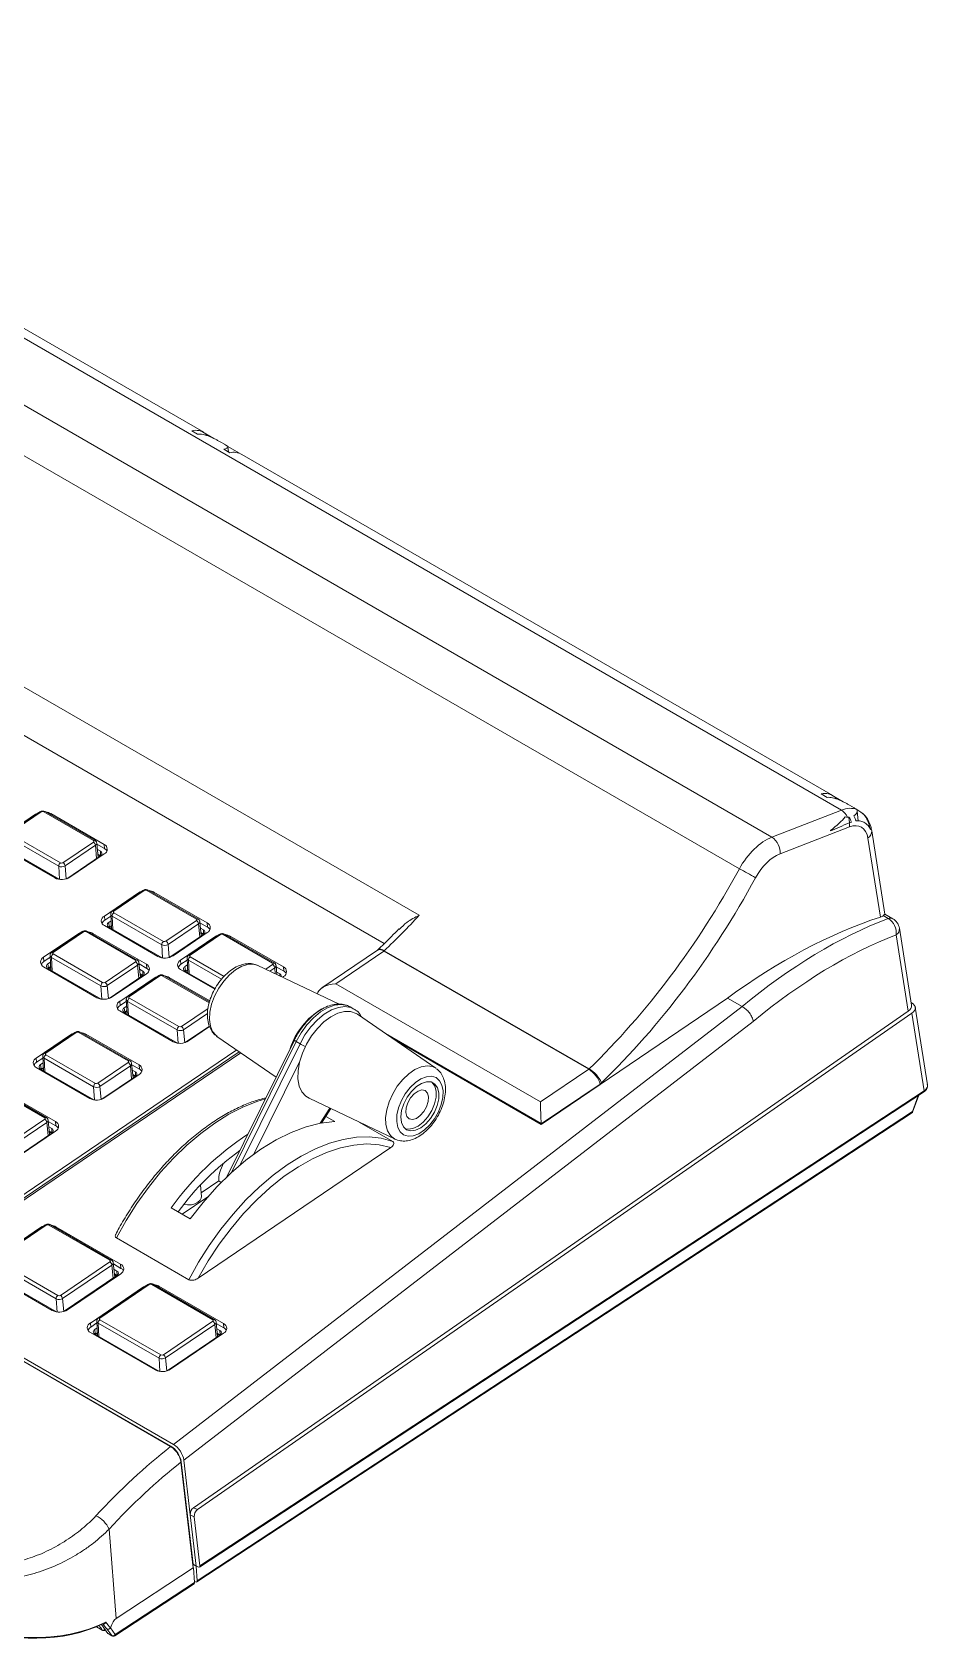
# Model space of a CAD drawing. Header units: millimetres. Extents: x 56 to 1167, y 133 to 726.
# Drawn here: x 981.8 to 1147.9, y 426.3 to 725.1 of the extents above; entities that cross this region are included whole.
import ezdxf

# ---------------------------------------------------------------- set-up
doc = ezdxf.new("R2010")
doc.units = ezdxf.units.MM

msp = doc.modelspace()

# ---------------------------------------------------------------- linework, layer by layer
at = {"color": 7, "linetype": 'Continuous', "lineweight": 15}
for p, q in [((1131.876, 580.878), (882.03, 725.111)), ((1013.625, 650.927), (889.881, 722.363)), ((869.422, 719.95), (1119.001, 575.872)), ((1112.947, 569.999), (863.272, 714.133)), ((848.215, 679.941), (1053.595, 561.378)), ((846.183, 672.117), (1047.108, 556.125)), ((1012.505, 650.599), (1011.414, 651.229)), ((1014.023, 650.646), (1015.509, 649.788)), ((1014.045, 650.368), (1014.023, 650.646)), ((1017.585, 648.641), (1016.704, 649.15)), ((1018.485, 647.147), (1017.394, 647.777)), ((1017.983, 648.36), (1020.253, 647.05)), ((1018.203, 647.309), (1018.132, 648.206)), ((1130.297, 583.574), (1020.696, 646.845)), ((1007.501, 462.856), (732.029, 621.883)), ((1129.223, 583.249), (1128.125, 583.882)), ((1130.696, 583.292), (1132.182, 582.435)), ((1130.718, 583.014), (1130.696, 583.292)), ((982.448, 580.101), (976.109, 575.801)), ((983.254, 580.559), (977.619, 576.736)), ((983.504, 580.534), (977.869, 576.712)), ((983.259, 580.562), (983.254, 580.559)), ((993.168, 575.251), (983.976, 580.557)), ((984.246, 580.607), (984.257, 580.601)), ((993.449, 575.295), (984.257, 580.601)), ((995.171, 574.526), (985.271, 580.241)), ((1119.001, 575.872), (1131.876, 580.878)), ((1134.257, 581.288), (1133.376, 581.796)), ((1134.723, 580.968), (1135.481, 580.53)), ((1134.965, 578.826), (1134.812, 580.762)), ((1133.366, 577.77), (1120.49, 572.764)), ((1133.275, 579.588), (1133.359, 578.537)), ((1139.952, 561.59), (1137.495, 577.037)), ((976.114, 574.029), (986.013, 568.314)), ((986.799, 568.049), (976.917, 573.754)), ((986.74, 570.488), (977.548, 575.794)), ((977.87, 576.416), (987.062, 571.109)), ((987.534, 571.132), (993.169, 574.955)), ((993.553, 574.368), (987.918, 570.546)), ((993.438, 575.301), (993.449, 575.295)), ((994.065, 572.115), (993.794, 574.782)), ((993.794, 574.782), (993.795, 574.768)), ((995.232, 573.748), (993.816, 574.566)), ((995.232, 573.748), (995.171, 574.526)), ((1139.117, 561.053), (1136.785, 575.71)), ((994.494, 572.405), (988.247, 568.168)), ((988.836, 568.453), (995.176, 572.754)), ((993.917, 573.577), (994.491, 573.245)), ((994.002, 572.738), (994.516, 572.442)), ((994.417, 572.353), (994.018, 572.584)), ((994.137, 572.164), (994.056, 572.211)), ((994.516, 572.442), (994.491, 573.245)), ((994.516, 572.442), (994.531, 572.432)), ((1001.551, 565.536), (995.211, 561.235)), ((1002.357, 565.993), (996.722, 562.171)), ((1002.607, 565.968), (996.972, 562.146)), ((1002.362, 565.996), (1002.357, 565.993)), ((1012.271, 560.685), (1003.079, 565.992)), ((1003.348, 566.042), (1003.359, 566.036)), ((1012.552, 560.729), (1003.359, 566.036)), ((1014.273, 559.96), (1004.374, 565.675)), ((996.722, 562.171), (996.727, 562.174)), ((996.973, 561.85), (1006.165, 556.543)), ((995.273, 560.458), (995.211, 561.235)), ((995.217, 559.463), (1005.116, 553.749)), ((996.425, 561.239), (995.273, 560.458)), ((996.017, 560.028), (996.476, 560.339)), ((996.116, 559.228), (996.017, 560.028)), ((1005.902, 553.484), (996.02, 559.188)), ((996.044, 559.174), (996.116, 559.228)), ((996.116, 559.228), (996.523, 559.505)), ((996.533, 559.328), (996.186, 559.092)), ((996.406, 561.569), (996.559, 558.877)), ((1005.843, 555.922), (996.651, 561.229)), ((1006.637, 556.567), (1012.272, 560.389)), ((1012.656, 559.803), (1007.02, 555.98)), ((1012.541, 560.735), (1012.552, 560.729)), ((1013.168, 557.549), (1012.897, 560.216)), ((1012.897, 560.216), (1012.898, 560.202)), ((1014.335, 559.182), (1012.919, 560)), ((1013.019, 559.011), (1013.594, 558.679)), ((1014.335, 559.182), (1014.273, 559.96)), ((1140.53, 560.794), (1139.634, 561.312)), ((1141.411, 560.75), (1139.952, 561.592)), ((1144.869, 544.688), (1142.631, 558.972)), ((990.28, 557.891), (983.941, 553.59)), ((991.086, 558.348), (985.451, 554.526)), ((991.336, 558.323), (985.701, 554.501)), ((991.091, 558.351), (991.086, 558.348)), ((1001, 553.04), (991.808, 558.347)), ((992.078, 558.397), (992.089, 558.391)), ((1001.281, 553.084), (992.089, 558.391)), ((1003.003, 552.315), (993.103, 558.03)), ((1013.596, 557.84), (1007.35, 553.603)), ((1007.939, 553.888), (1014.279, 558.188)), ((1015.693, 557.372), (1009.353, 553.071)), ((1016.499, 557.829), (1010.864, 554.007)), ((1016.749, 557.804), (1011.114, 553.982)), ((1013.105, 558.173), (1013.618, 557.876)), ((1013.519, 557.788), (1013.12, 558.018)), ((1013.158, 557.645), (1013.24, 557.598)), ((1013.618, 557.876), (1013.594, 558.679)), ((1013.618, 557.876), (1013.634, 557.867)), ((1016.504, 557.832), (1016.499, 557.829)), ((1026.413, 552.521), (1017.221, 557.828)), ((1017.49, 557.878), (1017.501, 557.872)), ((1026.694, 552.565), (1017.501, 557.872)), ((1028.416, 551.796), (1018.516, 557.511)), ((1144.252, 543.587), (1142.035, 557.733)), ((984.002, 552.813), (983.941, 553.59)), ((985.154, 553.594), (984.002, 552.813)), ((985.136, 553.924), (985.288, 551.232)), ((994.572, 548.277), (985.38, 553.584)), ((985.451, 554.526), (985.456, 554.529)), ((985.702, 554.205), (994.894, 548.898)), ((1001.27, 553.09), (1001.281, 553.084)), ((1009.415, 552.294), (1009.353, 553.071)), ((1010.567, 553.075), (1009.415, 552.294)), ((1010.548, 553.405), (1010.701, 550.713)), ((1010.864, 554.007), (1010.869, 554.01)), ((1045.87, 554.925), (1035.557, 547.93)), ((1047.053, 554.756), (1038.101, 548.683)), ((1045.932, 554.994), (1045.833, 554.9)), ((1047.111, 554.811), (1047.053, 554.756)), ((1047.053, 554.756), (1047.053, 554.756)), ((1047.053, 554.756), (1085.022, 532.837)), ((1047.111, 554.811), (1085.079, 532.892)), ((983.946, 551.818), (993.845, 546.103)), ((984.746, 552.383), (985.205, 552.694)), ((984.845, 551.583), (984.746, 552.383)), ((994.631, 545.839), (984.749, 551.543)), ((984.774, 551.529), (984.845, 551.583)), ((984.845, 551.583), (985.253, 551.86)), ((985.263, 551.683), (984.915, 551.447)), ((995.366, 548.921), (1001.001, 552.744)), ((1001.385, 552.158), (995.75, 548.335)), ((1002.326, 550.195), (996.079, 545.958)), ((996.668, 546.243), (1003.008, 550.543)), ((1005.229, 550.184), (999.593, 546.362)), ((1005.478, 550.159), (999.843, 546.337)), ((1001.897, 549.904), (1001.626, 552.571)), ((1001.626, 552.571), (1001.627, 552.557)), ((1003.064, 551.537), (1001.648, 552.355)), ((1001.749, 551.366), (1002.323, 551.034)), ((1001.834, 550.528), (1002.348, 550.231)), ((1002.249, 550.143), (1001.85, 550.373)), ((1002.348, 550.231), (1002.323, 551.034)), ((1002.348, 550.231), (1002.363, 550.222)), ((1003.064, 551.537), (1003.003, 552.315)), ((1005.233, 550.187), (1005.229, 550.184)), ((1006.22, 550.233), (1006.231, 550.227)), ((1014.701, 545.337), (1006.231, 550.227)), ((1014.766, 545.524), (1007.245, 549.866)), ((1009.359, 551.299), (1015.675, 547.653)), ((1010.159, 551.864), (1010.618, 552.175)), ((1010.258, 551.064), (1010.159, 551.864)), ((1015.748, 547.799), (1010.162, 551.024)), ((1010.187, 551.01), (1010.258, 551.064)), ((1010.258, 551.064), (1010.666, 551.341)), ((1010.676, 551.164), (1010.328, 550.928)), ((1038.73, 544.913), (1023.672, 552.071)), ((1026.683, 552.571), (1026.694, 552.565)), ((1027.208, 550.39), (1027.039, 552.052)), ((1027.039, 552.052), (1027.04, 552.038)), ((1028.477, 551.018), (1027.061, 551.836)), ((1027.161, 550.847), (1027.736, 550.515)), ((1028.239, 549.9), (1028.421, 550.024)), ((1028.477, 551.018), (1028.416, 551.796)), ((1004.422, 549.727), (998.083, 545.426)), ((1038.101, 548.683), (1076.071, 526.763)), ((998.144, 544.648), (998.083, 545.426)), ((999.296, 545.43), (998.144, 544.648)), ((998.888, 544.219), (999.348, 544.53)), ((998.987, 543.419), (998.888, 544.219)), ((999.278, 545.76), (999.431, 543.068)), ((1008.715, 540.113), (999.522, 545.42)), ((999.593, 546.362), (999.598, 546.365)), ((999.844, 546.041), (1009.036, 540.734)), ((1008.029, 463.265), (1113.454, 544.46)), ((1041.491, 543.997), (1040.784, 544.405)), ((1040.873, 544.352), (1040.784, 544.405)), ((1041.297, 544.101), (1041.491, 543.997)), ((1110.747, 546.022), (1076.226, 522.606)), ((1110.747, 546.022), (1113.448, 544.463)), ((1144.79, 545.194), (1144.863, 545.155)), ((1147.822, 529.959), (1145.572, 544.315)), ((998.088, 543.654), (1007.988, 537.939)), ((1008.773, 537.674), (998.891, 543.379)), ((998.916, 543.365), (998.987, 543.419)), ((998.987, 543.419), (999.395, 543.696)), ((999.405, 543.519), (999.057, 543.283)), ((1115.519, 541.692), (1009.947, 460.383)), ((1144.252, 543.587), (1011.729, 451.537)), ((1144.955, 543.215), (1012.478, 451.197)), ((1041.888, 543.19), (1042.151, 543.028)), ((1056.687, 533.012), (1042.151, 543.028)), ((1147.208, 528.841), (1144.955, 543.215)), ((988.925, 539.215), (982.586, 534.914)), ((989.731, 539.672), (984.096, 535.85)), ((989.981, 539.647), (984.346, 535.825)), ((989.736, 539.675), (989.731, 539.672)), ((999.645, 534.364), (990.453, 539.671)), ((990.723, 539.721), (990.734, 539.715)), ((999.926, 534.408), (990.734, 539.715)), ((1001.648, 533.639), (991.748, 539.354)), ((1014.683, 540.82), (1010.221, 537.793)), ((1010.811, 538.079), (1014.724, 540.733)), ((1016.089, 538.936), (1027.057, 531.378)), ((1030.436, 538.229), (1017.937, 512.884)), ((1030.779, 537.975), (1031.486, 537.567)), ((1048.867, 538.4), (1076.226, 522.606)), ((1019.75, 536.414), (956.103, 493.241)), ((1020.229, 536.083), (956.153, 492.619)), ((956.952, 492.751), (1020.529, 535.877)), ((982.647, 534.136), (982.586, 534.914)), ((983.799, 534.918), (982.647, 534.136)), ((983.781, 535.248), (983.933, 532.556)), ((993.217, 529.601), (984.025, 534.908)), ((984.096, 535.85), (984.101, 535.853)), ((984.347, 535.529), (993.539, 530.222)), ((982.591, 533.142), (992.49, 527.427)), ((983.391, 533.707), (983.85, 534.018)), ((983.49, 532.907), (983.391, 533.707)), ((993.276, 527.163), (983.394, 532.867)), ((983.419, 532.853), (983.49, 532.907)), ((983.49, 532.907), (983.898, 533.184)), ((983.908, 533.007), (983.56, 532.771)), ((994.011, 530.245), (999.646, 534.068)), ((1000.03, 533.482), (994.395, 529.659)), ((995.313, 527.567), (1001.653, 531.867)), ((999.915, 534.414), (999.926, 534.408)), ((1000.542, 531.228), (1000.271, 533.895)), ((1000.271, 533.895), (1000.272, 533.881)), ((1001.709, 532.861), (1000.293, 533.679)), ((1000.394, 532.69), (1000.968, 532.358)), ((1000.993, 531.555), (1000.968, 532.358)), ((1001.709, 532.861), (1001.648, 533.639)), ((1076.071, 526.763), (1085.024, 532.836)), ((1085.022, 532.837), (1085.079, 532.892)), ((984.148, 523.852), (972.834, 530.383)), ((984.429, 523.896), (973.115, 530.427)), ((986.151, 523.127), (974.13, 530.067)), ((1000.971, 531.519), (994.724, 527.281)), ((1000.479, 531.851), (1000.993, 531.555)), ((1000.894, 531.467), (1000.495, 531.697)), ((1000.993, 531.555), (1001.008, 531.546)), ((1087.135, 530.091), (1076.223, 522.69)), ((1087.38, 530.328), (1087.135, 530.091)), ((1012.86, 440.524), (1147.107, 528.593)), ((1012.94, 440.758), (1147.208, 528.841)), ((1033.162, 527.456), (1049.104, 519.877)), ((1145.082, 524.86), (1146.207, 528.003)), ((974.992, 517.344), (984.149, 523.556)), ((984.533, 522.97), (975.375, 516.758)), ((984.418, 523.902), (984.429, 523.896)), ((985.045, 520.716), (984.774, 523.383)), ((984.774, 523.383), (984.775, 523.369)), ((986.212, 522.349), (984.796, 523.167)), ((986.212, 522.349), (986.151, 523.127)), ((1012.348, 437.775), (1145.068, 524.842)), ((1012.43, 437.989), (1145.039, 524.984)), ((1035.452, 522.861), (1037.184, 525.543)), ((1036.252, 524.1), (1037.92, 523.138)), ((1042.453, 523.039), (1048.669, 519.451)), ((985.473, 521.007), (975.705, 514.38)), ((976.294, 514.666), (986.156, 521.355)), ((984.897, 522.178), (985.471, 521.846)), ((984.982, 521.34), (985.496, 521.043)), ((985.396, 520.955), (984.998, 521.185)), ((985.496, 521.043), (985.471, 521.846)), ((985.496, 521.043), (985.511, 521.034)), ((1049.104, 519.877), (1048.976, 519.942)), ((1076.226, 522.606), (1076.223, 522.69)), ((1048.35, 518.347), (1012.608, 494.102)), ((1013.2, 509.268), (1013.035, 511.359)), ((1016.413, 512.125), (1013.15, 509.912)), ((1016.899, 511.86), (1016.413, 512.14)), ((1014.409, 509.168), (1009.645, 505.936)), ((1011.145, 505.071), (1007.609, 507.112)), ((1009.994, 507.771), (1009.901, 507.708)), ((983.387, 503.495), (973.525, 496.806)), ((984.193, 503.953), (975.036, 497.741)), ((984.443, 503.928), (975.285, 497.716)), ((984.198, 503.956), (984.193, 503.953)), ((996.228, 497.42), (984.914, 503.951)), ((985.184, 504.001), (985.195, 503.995)), ((996.509, 497.464), (985.195, 503.995)), ((998.231, 496.695), (986.21, 503.635)), ((997.44, 501.57), (1010.875, 493.815)), ((986.278, 490.268), (974.964, 496.799)), ((975.286, 497.42), (986.6, 490.889)), ((987.072, 490.912), (996.229, 497.124)), ((996.613, 496.538), (987.455, 490.326)), ((996.498, 497.47), (996.509, 497.464)), ((997.125, 494.284), (996.854, 496.951)), ((996.854, 496.951), (996.855, 496.937)), ((998.292, 495.917), (996.876, 496.735)), ((998.292, 495.917), (998.231, 496.695)), ((973.53, 495.034), (985.551, 488.094)), ((986.337, 487.83), (974.333, 494.759)), ((997.553, 494.575), (987.785, 487.948)), ((988.374, 488.234), (998.236, 494.923)), ((996.977, 495.746), (997.551, 495.414)), ((997.062, 494.908), (997.576, 494.611)), ((997.477, 494.523), (997.078, 494.753)), ((997.576, 494.611), (997.551, 495.414)), ((997.576, 494.611), (997.591, 494.602)), ((956.952, 492.751), (1008.029, 463.265)), ((1007.536, 462.956), (957.001, 492.129)), ((1002.479, 492.474), (992.617, 485.784)), ((1003.285, 492.931), (994.127, 486.72)), ((1003.535, 492.907), (994.377, 486.695)), ((1003.29, 492.935), (1003.285, 492.931)), ((1015.32, 486.399), (1004.006, 492.93)), ((1004.276, 492.98), (1004.287, 492.974)), ((1015.601, 486.443), (1004.287, 492.974)), ((1017.323, 485.674), (1005.302, 492.613)), ((992.678, 485.007), (992.617, 485.784)), ((993.831, 485.788), (992.678, 485.007)), ((993.423, 484.577), (993.882, 484.888)), ((993.521, 483.777), (993.423, 484.577)), ((993.812, 486.118), (993.965, 483.426)), ((1005.37, 479.247), (994.056, 485.778)), ((994.127, 486.72), (994.132, 486.723)), ((994.378, 486.399), (1005.692, 479.868)), ((1006.164, 479.891), (1015.321, 486.103)), ((1015.705, 485.516), (1006.547, 479.305)), ((1015.59, 486.448), (1015.601, 486.443)), ((1016.217, 483.263), (1015.946, 485.93)), ((1015.946, 485.93), (1015.947, 485.915)), ((1017.384, 484.896), (1015.968, 485.713)), ((1016.068, 484.725), (1016.643, 484.393)), ((1016.668, 483.589), (1016.643, 484.393)), ((1017.384, 484.896), (1017.323, 485.674)), ((992.622, 484.012), (1004.643, 477.073)), ((1005.429, 476.808), (993.425, 483.737)), ((993.45, 483.723), (993.521, 483.777)), ((993.521, 483.777), (993.929, 484.054)), ((993.939, 483.877), (993.592, 483.641)), ((1016.645, 483.553), (1006.877, 476.927)), ((1007.466, 477.212), (1017.328, 483.902)), ((1016.154, 483.886), (1016.668, 483.589)), ((1016.568, 483.501), (1016.169, 483.731)), ((1016.668, 483.589), (1016.683, 483.58)), ((1009.947, 460.383), (1011.13, 450.214)), ((1011.701, 440.369), (1009.42, 459.972)), ((1011.667, 441.047), (1009.454, 460.074)), ((1011.729, 451.537), (1012.478, 451.197)), ((1011.13, 450.214), (1012.235, 440.719)), ((1011.88, 449.873), (1011.13, 450.214)), ((1011.88, 449.873), (1012.94, 440.758)), ((996.075, 447.573), (997.372, 430.969)), ((997.372, 430.969), (1011.701, 440.369)), ((1011.625, 441.019), (1011.667, 441.047)), ((1011.625, 441.018), (1011.634, 441.024)), ((1011.634, 441.024), (1012.235, 440.719)), ((1011.634, 441.024), (1011.649, 440.812)), ((1011.667, 441.047), (1012.235, 440.719)), ((1011.696, 440.411), (1011.735, 440.391)), ((1011.701, 440.369), (1011.735, 440.391)), ((1011.93, 437.661), (1011.735, 440.391)), ((1012.725, 440.497), (1012.235, 440.719)), ((1012.235, 440.719), (1012.43, 437.989)), ((997.144, 427.8), (1011.848, 437.446)), ((997.245, 428.028), (1011.93, 437.661)), ((1011.915, 437.875), (1012.083, 437.79)), ((993.729, 429.465), (994.917, 428.779)), ((995.878, 428.231), (994.689, 429.892)), ((995.392, 428.909), (995.284, 428.838)), ((996.567, 427.833), (995.69, 429.058)), ((995.878, 428.231), (996.567, 427.833)), ((995.927, 428.185), (996.62, 427.785)), ((996.359, 429.265), (997.245, 428.028))]:
    msp.add_line(p, q, dxfattribs=at)
at = {"color": 8, "linetype": 'Continuous', "lineweight": 15}
for p, q in [((982.455, 580.017), (982.448, 580.101)), ((985.29, 580.005), (985.271, 580.241)), ((993.553, 574.368), (993.783, 571.924)), ((994.516, 572.442), (994.526, 572.429)), ((986.74, 570.488), (986.894, 568.036)), ((987.918, 570.546), (988.145, 568.136)), ((1001.558, 565.451), (1001.551, 565.536)), ((1004.393, 565.439), (1004.374, 565.675)), ((996.077, 559.155), (996.116, 559.228)), ((996.651, 561.229), (996.807, 558.734)), ((1012.656, 559.803), (1012.886, 557.358)), ((990.287, 557.806), (990.28, 557.891)), ((993.122, 557.794), (993.103, 558.03)), ((1005.843, 555.922), (1005.997, 553.47)), ((1007.02, 555.98), (1007.247, 553.571)), ((1013.618, 557.876), (1013.629, 557.863)), ((1015.7, 557.287), (1015.693, 557.372)), ((1018.535, 557.275), (1018.516, 557.511)), ((985.38, 553.584), (985.537, 551.089)), ((1016.945, 549.513), (1010.793, 553.065)), ((1010.793, 553.065), (1010.949, 550.57)), ((1011.115, 553.686), (1017.421, 550.045)), ((984.807, 551.51), (984.845, 551.583)), ((1001.385, 552.158), (1001.615, 549.713)), ((1002.348, 550.231), (1002.358, 550.218)), ((1014.641, 545.165), (1005.95, 550.183)), ((1007.264, 549.63), (1007.245, 549.866)), ((1010.22, 550.991), (1010.258, 551.064)), ((1025.151, 551.368), (1026.414, 552.225)), ((1026.798, 551.639), (1025.885, 551.019)), ((1026.798, 551.639), (1026.902, 550.536)), ((1027.748, 550.134), (1027.736, 550.515)), ((994.572, 548.277), (994.726, 545.825)), ((995.75, 548.335), (995.977, 545.926)), ((1004.429, 549.642), (1004.422, 549.727)), ((999.522, 545.42), (999.679, 542.925)), ((1009.508, 540.757), (1014.435, 544.1)), ((998.949, 543.346), (998.987, 543.419)), ((1014.353, 543.197), (1009.892, 540.171)), ((988.932, 539.13), (988.925, 539.215)), ((991.767, 539.118), (991.748, 539.354)), ((1008.715, 540.113), (1008.868, 537.661)), ((1009.892, 540.171), (1010.119, 537.762)), ((1030.779, 537.975), (1018.81, 513.704)), ((1076.218, 522.782), (1047.339, 539.453)), ((984.025, 534.908), (984.182, 532.413)), ((1020.416, 515.118), (1031.486, 537.567)), ((983.452, 532.834), (983.49, 532.907)), ((1000.03, 533.482), (1000.26, 531.037)), ((1031.444, 534.328), (1022.955, 517.114)), ((993.217, 529.601), (993.371, 527.149)), ((994.395, 529.659), (994.622, 527.25)), ((1000.993, 531.555), (1001.003, 531.542)), ((1145.039, 524.984), (1146.093, 527.928)), ((984.533, 522.97), (984.763, 520.525)), ((1035.203, 522.816), (1037.016, 525.623)), ((985.496, 521.043), (985.506, 521.03)), ((983.394, 503.411), (983.387, 503.495)), ((986.229, 503.399), (986.21, 503.635)), ((996.613, 496.538), (996.843, 494.093)), ((997.576, 494.611), (997.586, 494.598)), ((986.278, 490.268), (986.432, 487.816)), ((987.455, 490.326), (987.682, 487.917)), ((1002.485, 492.389), (1002.479, 492.474)), ((1005.32, 492.377), (1005.302, 492.613)), ((994.056, 485.778), (994.213, 483.283)), ((1015.705, 485.516), (1015.935, 483.072)), ((993.483, 483.704), (993.521, 483.777)), ((1016.668, 483.589), (1016.678, 483.576)), ((1005.37, 479.247), (1005.524, 476.795)), ((1006.547, 479.305), (1006.774, 476.895)), ((1007.447, 462.887), (1007.536, 462.956)), ((993.756, 429.477), (994.824, 428.86)), ((995.145, 429.255), (995.145, 428.77))]:
    msp.add_line(p, q, dxfattribs=at)
at = {"color": 7, "linetype": 'Continuous', "lineweight": 15, "flags": 128}
for points in [[(982.961, 580.36), (982.75, 580.272), (982.448, 580.101)], [(1002.063, 565.794), (1001.853, 565.707), (1001.551, 565.536)], [(990.793, 558.149), (990.582, 558.061), (990.28, 557.891)], [(1016.205, 557.63), (1015.995, 557.542), (1015.693, 557.372)], [(1004.935, 549.985), (1004.724, 549.897), (1004.422, 549.727)], [(1033.162, 527.456), (1032.571, 527.826), (1031.848, 528.639), (1031.355, 529.727), (1031.11, 531.046), (1031.126, 532.542), (1031.4, 534.153), (1031.922, 535.814), (1032.67, 537.456), (1033.614, 539.012), (1034.715, 540.419), (1035.927, 541.619), (1037.202, 542.563), (1038.487, 543.212), (1039.73, 543.539), (1040.879, 543.532), (1041.888, 543.19), (1041.888, 543.19)], [(989.438, 539.473), (989.227, 539.385), (988.925, 539.215)], [(1050.706, 520.672), (1051.533, 520.422), (1052.486, 520.494), (1053.51, 520.885), (1054.546, 521.572), (1055.534, 522.514), (1056.415, 523.657), (1057.14, 524.935), (1057.666, 526.274), (1057.961, 527.595), (1058.01, 528.821), (1057.809, 529.882), (1057.37, 530.716), (1056.718, 531.274), (1055.892, 531.524), (1054.939, 531.452), (1053.915, 531.061), (1052.879, 530.374), (1051.891, 529.432), (1051.009, 528.288), (1050.285, 527.01), (1049.759, 525.672), (1049.463, 524.351), (1049.415, 523.125), (1049.615, 522.064), (1050.055, 521.23), (1050.706, 520.672)], [(1051.246, 521.624), (1052.021, 521.411), (1052.921, 521.537), (1053.88, 521.992), (1054.827, 522.742), (1055.691, 523.732), (1056.408, 524.887), (1056.925, 526.124), (1057.204, 527.349), (1057.224, 528.472), (1056.984, 529.41), (1056.501, 530.093), (1055.811, 530.47), (1054.965, 530.514), (1054.027, 530.221), (1053.065, 529.613), (1052.151, 528.735), (1051.353, 527.652), (1050.73, 526.445), (1050.328, 525.202), (1050.178, 524.017), (1050.289, 522.977), (1050.654, 522.159), (1051.246, 521.624)], [(1050.977, 521.807), (1051.526, 521.697), (1052.426, 521.823), (1053.385, 522.278), (1054.332, 523.028), (1055.196, 524.017), (1055.913, 525.173), (1056.43, 526.41), (1056.709, 527.635), (1056.729, 528.758), (1056.489, 529.696), (1056.006, 530.379), (1055.952, 530.425)], [(1051.738, 523.649), (1052.347, 523.522), (1053.061, 523.725), (1053.794, 524.234), (1054.457, 524.987), (1054.971, 525.893), (1055.274, 526.843), (1055.328, 527.723), (1055.128, 528.426), (1054.697, 528.868), (1054.088, 528.995), (1053.374, 528.792), (1052.641, 528.283), (1051.977, 527.53), (1051.464, 526.624), (1051.161, 525.674), (1051.107, 524.794), (1051.307, 524.091), (1051.738, 523.649)], [(1011.145, 505.071), (1013.541, 508.146), (1016.076, 511.007), (1018.722, 513.623), (1021.451, 515.967), (1024.234, 518.013), (1027.041, 519.739), (1029.843, 521.128), (1032.61, 522.164), (1035.311, 522.836), (1037.92, 523.138)], [(1010.875, 493.815), (1012.683, 497.052), (1014.666, 500.178), (1016.804, 503.165), (1019.079, 505.985), (1021.468, 508.612), (1023.951, 511.021), (1026.503, 513.19), (1029.101, 515.099), (1031.721, 516.73), (1034.339, 518.068), (1036.931, 519.101), (1039.472, 519.818), (1041.938, 520.214), (1044.308, 520.285), (1046.558, 520.03), (1048.669, 519.451)], [(1048.35, 518.347), (1046.192, 518.829), (1043.897, 518.976), (1041.486, 518.788), (1038.985, 518.266), (1036.416, 517.416), (1033.806, 516.245), (1031.181, 514.765), (1028.565, 512.99), (1025.984, 510.939), (1023.464, 508.63), (1021.03, 506.088), (1018.705, 503.336), (1016.512, 500.401), (1014.473, 497.313), (1012.608, 494.102)], [(1013.2, 509.268), (1013.172, 508.961), (1012.954, 508.541), (1012.549, 508.172), (1011.994, 507.89), (1011.341, 507.72), (1010.653, 507.679), (1009.994, 507.771)], [(1013.2, 509.268), (1013.172, 508.961), (1012.954, 508.541), (1012.549, 508.172), (1011.994, 507.89), (1011.341, 507.72), (1010.653, 507.679), (1009.994, 507.771)], [(983.899, 503.754), (983.689, 503.666), (983.387, 503.495)], [(1002.991, 492.732), (1002.781, 492.645), (1002.479, 492.474)]]:
    msp.add_lwpolyline(points, dxfattribs=at)
at = {"color": 8, "linetype": 'Continuous', "lineweight": 15, "flags": 128}
for points in [[(1045.932, 554.994), (1046.02, 555.055), (1046.22, 555.103), (1046.476, 555.077), (1046.776, 554.978), (1047.111, 554.811)], [(1023.672, 552.071), (1022.886, 552.303), (1021.839, 552.279), (1020.709, 551.932), (1019.548, 551.281), (1018.411, 550.354), (1017.351, 549.196), (1016.418, 547.86), (1015.654, 546.41), (1015.097, 544.912), (1014.771, 543.438), (1014.692, 542.055), (1014.864, 540.829), (1015.279, 539.817), (1015.917, 539.065), (1016.089, 538.936)], [(1040.784, 544.405), (1040.226, 544.66), (1039.12, 544.85), (1037.895, 544.706), (1036.599, 544.234), (1035.281, 543.451), (1033.993, 542.389), (1032.782, 541.088), (1031.697, 539.597), (1030.779, 537.975)], [(1031.486, 537.567), (1032.404, 539.189), (1033.489, 540.68), (1034.7, 541.981), (1035.989, 543.043), (1037.306, 543.825), (1038.603, 544.298), (1039.827, 544.441), (1040.933, 544.252), (1041.297, 544.101)], [(1048.976, 519.942), (1048.237, 520.549), (1047.707, 521.436), (1047.412, 522.562), (1047.365, 523.874), (1047.569, 525.311), (1048.013, 526.806), (1048.677, 528.288), (1049.531, 529.689), (1050.534, 530.944), (1051.638, 531.992), (1052.794, 532.786), (1053.946, 533.288), (1055.041, 533.475), (1056.027, 533.337), (1056.687, 533.012)], [(1025.064, 527.335), (1023.496, 526.857), (1020.904, 525.824), (1018.286, 524.486), (1015.666, 522.855), (1013.068, 520.946), (1010.516, 518.777), (1008.033, 516.368), (1005.644, 513.741), (1003.369, 510.921), (1001.231, 507.934), (999.248, 504.807), (997.44, 501.57)], [(996.62, 427.785), (996.593, 427.805), (996.567, 427.833)]]:
    msp.add_lwpolyline(points, dxfattribs=at)
at = {"color": 7, "linetype": 'Continuous', "lineweight": 15}
for centre, radius, start, end in [((1012.126, 648.282), 3.032, 51.25132, 103.57646), ((1019.187, 644.033), 3.192, 61.77693, 102.69769), ((1128.803, 580.94), 3.019, 51.18045, 102.97043), ((983.761, 580.13), 0.478, 63.25559, 122.39022), ((984.129, 578.157), 2.376, 61.26211, 83.40038), ((1130.247, 578.325), 3.028, 24.56986, 57.4569), ((1130.25, 578.026), 3.126, 355.29549, 9.25229), ((993.1, 575.102), 0.163, 294.95488, 65.39387), ((992.725, 574.245), 0.837, 8.47553, 57.94791), ((994.764, 573.638), 0.976, 294.95604, 65.39196), ((994.647, 572.653), 1.242, 33.11846, 61.87793), ((1117.06, 573.03), 3.441, 355.55441, 55.66107), ((987.506, 570.485), 0.766, 125.42979, 179.77411), ((987.278, 571.536), 0.478, 243.25652, 302.39036), ((987.09, 570.423), 0.837, 8.47536, 57.94835), ((994.299, 572.825), 0.462, 294.95579, 65.39259), ((987.302, 570.872), 2.864, 243.25638, 302.3905), ((987.278, 571.554), 1.194, 243.25636, 302.39056), ((1038.119, 429.4), 159.271, 60.74167, 61.97755), ((1002.863, 565.564), 0.478, 63.25625, 122.38989), ((1003.232, 563.592), 2.376, 61.26141, 83.40108), ((997.417, 561.226), 0.766, 125.42964, 179.77403), ((997.04, 561.998), 0.163, 114.95786, 245.39088), ((995.623, 560.351), 0.976, 114.95623, 245.39194), ((995.993, 559.306), 1.358, 122.01485, 154.99637), ((996.212, 559.609), 0.462, 114.95622, 245.3918), ((1012.203, 560.537), 0.163, 294.95556, 65.39318), ((1011.828, 559.679), 0.837, 8.47583, 57.94788), ((1013.867, 559.073), 0.976, 294.95572, 65.39211), ((1013.75, 558.087), 1.241, 33.11622, 61.88017), ((947.517, 659.612), 144.576, 313.54066, 317.19875), ((1138.856, 558.071), 3.197, 353.94426, 58.42658), ((1140.161, 558.585), 2.5, 8.90587, 60.00269), ((991.593, 557.919), 0.478, 63.25683, 122.38965), ((991.961, 555.947), 2.376, 61.26104, 83.40145), ((1006.609, 555.919), 0.766, 125.42964, 179.77403), ((1006.381, 556.989), 1.194, 243.25605, 302.39056), ((1006.38, 556.971), 0.478, 243.25672, 302.3909), ((1006.192, 555.857), 0.837, 8.47568, 57.94776), ((1013.401, 558.259), 0.462, 294.95661, 65.39213), ((1017.005, 557.4), 0.478, 63.25616, 122.39078), ((1017.374, 555.428), 2.376, 61.26141, 83.40108), ((984.352, 552.706), 0.976, 114.95636, 245.39182), ((984.722, 551.661), 1.358, 122.01543, 154.99565), ((986.146, 553.581), 0.766, 125.42967, 179.77396), ((985.77, 554.353), 0.163, 114.95768, 245.39207), ((1000.932, 552.892), 0.163, 294.95572, 65.392), ((1006.405, 556.306), 2.864, 243.25641, 302.39053), ((1009.765, 552.187), 0.976, 114.95584, 245.392), ((1011.559, 553.062), 0.766, 125.42964, 179.77403), ((1011.183, 553.834), 0.163, 114.95622, 245.39048), ((984.941, 551.964), 0.462, 114.95599, 245.39239), ((1000.557, 552.034), 0.837, 8.47541, 57.9483), ((1002.131, 550.614), 0.462, 294.95684, 65.39154), ((1002.596, 551.428), 0.976, 294.95553, 65.39231), ((1002.479, 550.442), 1.241, 33.11608, 61.88085), ((1005.735, 549.755), 0.478, 63.25674, 122.39054), ((1006.103, 547.783), 2.376, 61.26104, 83.40145), ((1010.135, 551.142), 1.358, 122.01457, 154.99576), ((1010.354, 551.445), 0.462, 114.95591, 245.39139), ((1026.345, 552.373), 0.163, 294.95704, 65.3917), ((1025.97, 551.515), 0.837, 8.475, 57.94826), ((1027.555, 550.098), 0.455, 349.22849, 66.57423), ((1028.009, 550.909), 0.976, 294.95612, 65.39206), ((1027.892, 549.923), 1.241, 33.11596, 61.88043), ((995.338, 548.274), 0.766, 125.42967, 179.77396), ((995.11, 549.344), 1.194, 243.25672, 302.3902), ((995.11, 549.325), 0.478, 243.25566, 302.39162), ((994.922, 548.212), 0.837, 8.47526, 57.94818), ((995.134, 548.661), 2.864, 243.25633, 302.39061), ((998.494, 544.542), 0.976, 114.95597, 245.39187), ((998.864, 543.497), 1.358, 122.01515, 154.99504), ((999.084, 543.8), 0.462, 114.95569, 245.39197), ((1000.288, 545.417), 0.766, 125.42967, 179.77396), ((999.912, 546.189), 0.163, 114.95604, 245.39167), ((1042.638, 532.375), 13.667, 121.27916, 161.75603), ((990.238, 539.243), 0.478, 63.25614, 122.39074), ((990.606, 537.271), 2.376, 61.26224, 83.40025), ((1009.276, 540.497), 2.864, 243.25641, 302.3904), ((1009.48, 540.11), 0.766, 125.42967, 179.77396), ((1009.252, 541.18), 1.194, 243.25685, 302.39038), ((1009.252, 541.161), 0.478, 243.25661, 302.39067), ((1009.064, 540.048), 0.837, 8.47444, 57.94855), ((982.997, 534.03), 0.976, 114.9558, 245.39204), ((984.791, 534.905), 0.766, 125.42958, 179.77405), ((984.415, 535.677), 0.163, 114.95502, 245.3927), ((983.367, 532.985), 1.358, 122.01473, 154.99552), ((983.586, 533.288), 0.462, 114.95554, 245.39195), ((999.577, 534.216), 0.163, 294.9559, 65.3908), ((999.202, 533.358), 0.837, 8.47369, 57.9493), ((1000.776, 531.938), 0.462, 294.9553, 65.39273), ((1001.241, 532.752), 0.976, 294.95618, 65.392), ((1001.124, 531.766), 1.241, 33.1165, 61.88043), ((1082.244, 528.033), 5.626, 24.07242, 59.74033), ((993.983, 529.598), 0.766, 125.42958, 179.77405), ((993.755, 530.668), 1.194, 243.25666, 302.3905), ((993.755, 530.649), 0.478, 243.25685, 302.38969), ((993.567, 529.536), 0.837, 8.47368, 57.94933), ((993.779, 529.985), 2.864, 243.25633, 302.39048), ((984.08, 523.704), 0.163, 294.95663, 65.39084), ((983.705, 522.846), 0.837, 8.47396, 57.94891), ((985.744, 522.24), 0.976, 294.95608, 65.3921), ((985.278, 521.426), 0.462, 294.95559, 65.39261), ((985.627, 521.254), 1.241, 33.11657, 61.88009), ((1050.415, 476.838), 52.429, 123.02814, 144.73075), ((1049.823, 476.617), 50.614, 125.62679, 143.98669), ((984.699, 503.524), 0.478, 63.25732, 122.38963), ((985.068, 501.552), 2.376, 61.26152, 83.40089), ((996.16, 497.272), 0.163, 294.95682, 65.39077), ((995.785, 496.414), 0.837, 8.47321, 57.94973), ((997.824, 495.808), 0.976, 294.95588, 65.3923), ((997.358, 494.994), 0.462, 294.95469, 65.39356), ((997.707, 494.822), 1.241, 33.11701, 61.87999), ((987.044, 490.265), 0.766, 125.42975, 179.77377), ((986.816, 491.335), 1.194, 243.25587, 302.39121), ((986.815, 491.316), 0.478, 243.25686, 302.39005), ((986.627, 490.203), 0.837, 8.47328, 57.94984), ((1003.791, 492.503), 0.478, 63.25732, 122.38963), ((1004.159, 490.53), 2.376, 61.26152, 83.40089), ((986.84, 490.652), 2.864, 243.25623, 302.39045), ((993.029, 484.9), 0.976, 114.9562, 245.39198), ((993.399, 483.855), 1.358, 122.01511, 154.99588), ((993.618, 484.158), 0.462, 114.95682, 245.39156), ((994.822, 485.775), 0.766, 125.42975, 179.77377), ((994.446, 486.547), 0.163, 114.95684, 245.39088), ((1015.252, 486.25), 0.163, 294.95245, 65.39514), ((1014.877, 485.393), 0.837, 8.47486, 57.94898), ((1016.45, 483.973), 0.462, 294.95687, 65.39138), ((1016.916, 484.786), 0.976, 294.9551, 65.3924), ((1016.799, 483.801), 1.241, 33.11753, 61.87947), ((1006.136, 479.244), 0.766, 125.42975, 179.77377), ((1005.908, 480.313), 1.194, 243.25664, 302.38981), ((1005.907, 480.295), 0.478, 243.25426, 302.39266), ((1005.719, 479.181), 0.837, 8.47493, 57.94909), ((1005.932, 479.631), 2.864, 243.25608, 302.39087), ((1012.674, 450.312), 1.547, 127.67065, 183.64906), ((1013.424, 449.972), 1.547, 127.67157, 183.6472), ((991.431, 445.467), 5.099, 24.39622, 64.10903), ((996.794, 428.322), 0.539, 245.08861, 326.91173), ((996.87, 428.218), 0.5, 240.00269, 303.26583)]:
    msp.add_arc(centre, radius, start, end, dxfattribs=at)
at = {"color": 8, "linetype": 'Continuous', "lineweight": 15}
for centre, radius, start, end in [((983.36, 580.354), 0.231, 51.21092, 115.77028), ((984.152, 580.358), 0.266, 69.51131, 131.46685), ((1136.09, 576.935), 1.408, 299.5715, 4.14459), ((993.345, 575.051), 0.266, 69.4944, 131.47016), ((993.328, 574.778), 0.467, 298.79163, 358.72451), ((1002.462, 565.789), 0.231, 51.20499, 115.77621), ((1003.255, 565.792), 0.267, 69.51644, 131.46171), ((996.826, 561.956), 0.239, 52.45517, 114.51426), ((996.836, 561.619), 0.432, 185.32667, 244.57175), ((1012.447, 560.485), 0.266, 69.49952, 131.46504), ((1012.431, 560.212), 0.467, 298.79261, 358.7224), ((1140.922, 559.808), 1.061, 62.56067, 111.66984), ((1141.259, 558.869), 1.375, 304.34565, 4.3087), ((991.192, 558.143), 0.231, 51.20465, 115.77656), ((991.984, 558.147), 0.267, 69.51579, 131.46195), ((1016.604, 557.624), 0.231, 51.21493, 115.76514), ((1017.397, 557.628), 0.267, 69.51644, 131.46171), ((985.566, 553.974), 0.432, 185.32759, 244.57035), ((985.555, 554.311), 0.239, 52.45466, 114.51477), ((1001.177, 552.84), 0.266, 69.49767, 131.46563), ((1010.978, 553.455), 0.432, 185.32523, 244.5725), ((1010.968, 553.792), 0.239, 52.46445, 114.50385), ((1001.16, 552.567), 0.467, 298.79739, 358.71726), ((1005.334, 549.979), 0.231, 51.21459, 115.76549), ((1006.127, 549.983), 0.267, 69.51579, 131.46195), ((1026.59, 552.321), 0.266, 69.49952, 131.46504), ((1026.573, 552.048), 0.467, 298.7866, 358.72841), ((999.708, 545.81), 0.432, 185.32615, 244.5711), ((999.697, 546.147), 0.239, 52.46394, 114.50436), ((989.837, 539.467), 0.231, 51.22153, 115.75855), ((990.629, 539.471), 0.266, 69.51055, 131.46676), ((1031.06, 538.716), 0.792, 218.00431, 249.26617), ((984.211, 535.298), 0.432, 185.32772, 244.57042), ((984.2, 535.635), 0.239, 52.45638, 114.5115), ((1036.282, 545.978), 9.682, 240.30576, 246.84645), ((999.822, 534.164), 0.266, 69.49692, 131.46721), ((999.805, 533.891), 0.467, 298.78951, 358.72514), ((1146.946, 528.803), 0.265, 307.58681, 8.20176), ((984.325, 523.652), 0.266, 69.4967, 131.46764), ((984.308, 523.379), 0.467, 298.79047, 358.724), ((984.298, 503.748), 0.231, 51.20807, 115.77222), ((985.091, 503.752), 0.267, 69.51394, 131.46374), ((996.405, 497.22), 0.266, 69.49907, 131.46527), ((996.388, 496.947), 0.467, 298.789, 358.72556), ((1003.39, 492.727), 0.231, 51.2088, 115.77374), ((1004.183, 492.73), 0.267, 69.51394, 131.46374), ((994.242, 486.168), 0.432, 185.32953, 244.5686), ((994.232, 486.505), 0.239, 52.45088, 114.51926), ((1015.496, 486.199), 0.266, 69.49907, 131.46527), ((1015.479, 485.926), 0.468, 298.80295, 358.71161), ((996.987, 428.006), 0.259, 307.35631, 4.70292)]:
    msp.add_arc(centre, radius, start, end, dxfattribs=at)
at = {"color": 7, "linetype": 'Continuous', "lineweight": 15}
for centre, major_axis, ratio, start_param, end_param in [((1131.178, 573.828), (3.83, 7.025), 0.5959251, 0.0692169, 0.6175395), ((1125.681, 576.401), (7.613, 4.838), 0.2017191, 5.1546265, 5.7060162), ((1128.207, 577.383), (-1.38, 2.13), 0.5243615, 4.2200662, 4.2513713), ((1289.972, 640.276), (168.014, 67.043), 0.0106054, 2.7672144, 2.8297457), ((1132.937, 572.893), (2.577, 4.861), 0.6041877, 5.6067928, 6.8934732), ((1118.146, 567.049), (4.767, 8.793), 0.5975865, 0.6161218, 1.5593175), ((1119.906, 566.114), (3.514, 6.629), 0.6041877, 0.6102879, 1.5534835), ((1060.303, 599.869), (46.775, 88.435), 0.6048438, 4.2162704, 4.6944782), ((1062.063, 598.935), (48.029, 90.599), 0.6041877, 4.2168684, 4.6950762), ((1125.551, 453.153), (56.229, 106.067), 0.6041877, 0.5604069, 0.8947286), ((1127.936, 451.776), (50.099, 109.441), 0.5658495, 0.521431, 0.8631022), ((1137.67, 560.023), (2.281, 1.569), 0.034801, 5.7248994, 6.266601), ((1129.81, 450.925), (48.852, 107.27), 0.5655331, 0.520349, 0.8624855), ((1038.255, 546.739), (3.531, 0.128), 0.5516725, 1.5944311, 3.0779628), ((1142.377, 544.439), (2.499, 0.182), 0.5679988, 5.5181417, 6.3301573), ((1143.081, 544.066), (2.499, 0.182), 0.5679988, 5.5181417, 7.0193504), ((1092.857, 538.246), (7.968, 5.288), 0.1920178, 3.2367587, 3.2378543), ((1085.376, 531.026), (-1.58, 1.947), 0.4545473, 3.8916204, 5.4187869), ((1145.321, 529.769), (2.511, 0.086), 0.5852374, 5.5424402, 6.3544559), ((1076.225, 524.819), (-0.107, 2.948), 0.0377257, 0.8489468, 2.3324767), ((1144.664, 525.175), (0.413, -0.325), 0.2536111, 6.1984533, 6.9499567), ((1074.457, 523.62), (-1.245, 2.173), 0.5773728, 3.9745181, 4.0181513), ((1019.938, 514.438), (2.614, 4.264), 0.5552719, 1.6790478, 2.4381709), ((1008.184, 461.32), (-1.409, 2.069), 0.5247718, 3.9286937, 5.4558568), ((1017.261, 383.777), (41.784, 91.182), 0.5659124, 0.8281756, 1.0440934), ((1007.69, 461.011), (-1.409, 2.069), 0.5247718, 3.9286937, 5.4558568), ((1019.135, 382.925), (40.537, 89.011), 0.5655331, 0.8288387, 1.0427946), ((1012.565, 440.928), (-0.303, 0.398), 0.5646689, 2.6436604, 3.902734), ((1011.555, 437.852), (-0.302, 0.399), 0.5624941, 3.1040459, 3.8555494), ((1012.055, 438.18), (-0.302, 0.399), 0.5624941, 2.284753, 3.8555494), ((982.281, 438.997), (20.039, 0.037), 0.5761268, 3.924983, 5.4296582), ((982.429, 437.104), (-21.372, 21.744), 0.1677386, 4.1843246, 4.23611), ((1008.214, 107.185), (-10.501, 323.9), 0.0416631, 0.0254346, 0.1047033), ((982.281, 438.589), (19.54, -0.002), 0.5761136, 4.0516186, 5.4162533), ((981.441, 436.932), (-17.947, 18.618), 0.1921211, 4.0888525, 4.1360224), ((982.126, 436.719), (-20.844, 21.883), 0.172584, 4.1967426, 4.2411483), ((995.284, 429.491), (0.365, 0.713), 0.5412112, 3.635136, 3.8999429), ((996.161, 428.627), (0.227, 0.446), 0.5394864, 2.8691055, 3.1135329)]:
    msp.add_ellipse(centre, major_axis=major_axis, ratio=ratio, start_param=start_param, end_param=end_param, dxfattribs=at)
for points, knots in [([(1016.701, 649.151), (1016.534, 649.247), (1016.363, 649.344), (1016.014, 649.538), (1015.834, 649.635), (1015.292, 649.915), (1014.933, 650.082), (1014.39, 650.291), (1014.209, 650.353), (1013.854, 650.458), (1013.678, 650.502), (1013.331, 650.569), (1013.158, 650.592), (1012.823, 650.614), (1012.661, 650.613), (1012.505, 650.599)], [0, 0, 0, 0, 0.125, 0.125, 0.25, 0.25, 0.5, 0.5, 0.625, 0.625, 0.75, 0.75, 0.875, 0.875, 1, 1, 1, 1]), ([(1017.394, 647.777), (1017.624, 647.853), (1017.795, 647.921), (1017.978, 648.017), (1018.027, 648.048), (1018.097, 648.108), (1018.119, 648.137), (1018.137, 648.196), (1018.133, 648.226), (1018.098, 648.29), (1018.067, 648.324), (1017.975, 648.399), (1017.913, 648.441), (1017.757, 648.54), (1017.663, 648.595), (1017.55, 648.661)], [0, 0, 0, 0, 0.25, 0.25, 0.375, 0.375, 0.5, 0.5, 0.625, 0.625, 0.75, 0.75, 0.875, 0.875, 1, 1, 1, 1]), ([(1133.374, 581.797), (1133.208, 581.892), (1133.04, 581.988), (1132.695, 582.18), (1132.518, 582.275), (1131.982, 582.552), (1131.628, 582.718), (1131.091, 582.927), (1130.912, 582.989), (1130.56, 583.096), (1130.387, 583.14), (1130.043, 583.209), (1129.872, 583.233), (1129.54, 583.259), (1129.378, 583.26), (1129.223, 583.249)], [0, 0, 0, 0, 0.125, 0.125, 0.25, 0.25, 0.5, 0.5, 0.625, 0.625, 0.75, 0.75, 0.875, 0.875, 1, 1, 1, 1]), ([(984.246, 580.607), (984.173, 580.64), (984.027, 580.705), (983.749, 580.723), (983.473, 580.679), (983.33, 580.601), (983.259, 580.562)], [0, 0, 0, 0, 0.2511955, 0.5015989, 0.7511991, 1, 1, 1, 1]), ([(1134.149, 579.81), (1134.302, 579.893), (1134.43, 579.997), (1134.634, 580.221), (1134.71, 580.344), (1134.802, 580.575), (1134.82, 580.683), (1134.802, 580.87), (1134.766, 580.945), (1134.709, 580.995)], [0, 0, 0, 0, 0.25, 0.25, 0.5, 0.5, 0.75, 0.75, 1, 1, 1, 1]), ([(1135.481, 580.53), (1135.604, 580.459), (1135.724, 580.366), (1135.961, 580.141), (1136.072, 580.012), (1136.279, 579.738), (1136.374, 579.593), (1136.544, 579.3), (1136.622, 579.149), (1136.831, 578.696), (1136.939, 578.399), (1137.119, 577.809), (1137.19, 577.517), (1137.249, 577.232)], [0, 0, 0, 0, 0.125, 0.125, 0.25, 0.25, 0.375, 0.375, 0.5, 0.5, 0.75, 0.75, 1, 1, 1, 1]), ([(1137.495, 577.037), (1137.44, 577.317), (1137.304, 578.009), (1136.873, 579.007), (1136.274, 579.897), (1135.762, 580.295), (1135.558, 580.454)], [0, 0, 0, 0, 0.2075161, 0.5141377, 0.8064177, 1, 1, 1, 1]), ([(1133.275, 579.588), (1133.369, 579.439), (1133.453, 579.289), (1133.601, 578.985), (1133.666, 578.83), (1133.72, 578.676)], [0, 0, 0, 0, 0.5, 0.5, 1, 1, 1, 1]), ([(1137.249, 577.232), (1137.192, 577.376), (1137.128, 577.512), (1136.984, 577.768), (1136.903, 577.888), (1136.64, 578.219), (1136.438, 578.399), (1135.984, 578.679), (1135.728, 578.779), (1135.187, 578.889), (1134.899, 578.902), (1134.595, 578.871)], [0, 0, 0, 0, 0.125, 0.125, 0.25, 0.25, 0.5, 0.5, 0.75, 0.75, 1, 1, 1, 1]), ([(993.795, 574.768), (993.787, 574.823), (993.769, 574.933), (993.689, 575.083), (993.579, 575.211), (993.485, 575.271), (993.438, 575.301)], [0, 0, 0, 0, 0.2597419, 0.5153192, 0.763143, 1, 1, 1, 1]), ([(1003.348, 566.042), (1003.275, 566.074), (1003.13, 566.14), (1002.852, 566.157), (1002.576, 566.114), (1002.433, 566.035), (1002.362, 565.996)], [0, 0, 0, 0, 0.25119803, 0.50160062, 0.75119989, 1, 1, 1, 1]), ([(996.727, 562.174), (996.681, 562.139), (996.586, 562.067), (996.482, 561.92), (996.413, 561.754), (996.408, 561.636), (996.406, 561.577)], [0, 0, 0, 0, 0.235687, 0.4833038, 0.7393855, 1, 1, 1, 1]), ([(1012.898, 560.202), (1012.889, 560.258), (1012.872, 560.368), (1012.792, 560.517), (1012.682, 560.645), (1012.587, 560.706), (1012.541, 560.735)], [0, 0, 0, 0, 0.2597351, 0.5153124, 0.7631361, 1, 1, 1, 1]), ([(1049.823, 558.854), (1048.906, 557.918), (1047.619, 556.603), (1046.309, 555.354), (1045.932, 554.994)], [0, 0, 0, 0, 0.7118678, 1, 1, 1, 1]), ([(1049.9, 558.772), (1050.351, 559.227), (1051.405, 560.287), (1052.796, 560.998), (1053.589, 561.376), (1053.595, 561.378)], [0, 0, 0, 0, 0.4269446, 0.9958523, 1, 1, 1, 1]), ([(992.078, 558.397), (992.005, 558.429), (991.859, 558.495), (991.581, 558.512), (991.305, 558.468), (991.162, 558.39), (991.091, 558.351)], [0, 0, 0, 0, 0.2511968, 0.5015988, 0.7512004, 1, 1, 1, 1]), ([(1017.491, 557.878), (1017.418, 557.91), (1017.272, 557.976), (1016.994, 557.993), (1016.718, 557.949), (1016.575, 557.871), (1016.504, 557.832)], [0, 0, 0, 0, 0.251199, 0.5016025, 0.751199, 1, 1, 1, 1]), ([(985.456, 554.529), (985.41, 554.494), (985.315, 554.422), (985.212, 554.275), (985.142, 554.109), (985.138, 553.991), (985.135, 553.932)], [0, 0, 0, 0, 0.2356853, 0.4833037, 0.7393855, 1, 1, 1, 1]), ([(1001.627, 552.557), (1001.619, 552.613), (1001.601, 552.723), (1001.521, 552.872), (1001.411, 553), (1001.317, 553.06), (1001.27, 553.09)], [0, 0, 0, 0, 0.2597366, 0.5153136, 0.7631359, 1, 1, 1, 1]), ([(1010.869, 554.01), (1010.823, 553.975), (1010.728, 553.903), (1010.624, 553.756), (1010.555, 553.59), (1010.55, 553.472), (1010.548, 553.413)], [0, 0, 0, 0, 0.2356882, 0.4833037, 0.7393869, 1, 1, 1, 1]), ([(1045.889, 554.896), (1045.933, 554.935), (1046.071, 555.057), (1046.477, 555.032), (1046.861, 554.848), (1047.053, 554.756)], [0, 0, 0, 0, 0.1873729, 0.5936657, 1, 1, 1, 1]), ([(1006.22, 550.232), (1006.147, 550.265), (1006.001, 550.331), (1005.723, 550.348), (1005.447, 550.304), (1005.305, 550.226), (1005.233, 550.187)], [0, 0, 0, 0, 0.2511977, 0.5016007, 0.7511995, 1, 1, 1, 1]), ([(1023.851, 551.98), (1023.631, 552.083), (1023.096, 552.335), (1022.144, 552.469), (1021.048, 552.355), (1019.921, 551.967), (1018.784, 551.307), (1017.683, 550.391), (1016.673, 549.262), (1015.801, 547.976), (1015.099, 546.587), (1014.596, 545.144), (1014.318, 543.696), (1014.292, 542.291), (1014.531, 541.039), (1015.021, 540.009), (1015.565, 539.293), (1016.011, 539.028), (1016.163, 538.937)], [0, 0, 0, 0, 0.041544, 0.1013374, 0.161927, 0.2256484, 0.2927838, 0.3617559, 0.4307767, 0.4995499, 0.5683093, 0.6373813, 0.7071279, 0.7779569, 0.8498625, 0.9111683, 0.9696423, 1, 1, 1, 1]), ([(1027.04, 552.038), (1027.031, 552.094), (1027.014, 552.204), (1026.934, 552.353), (1026.824, 552.481), (1026.729, 552.541), (1026.683, 552.571)], [0, 0, 0, 0, 0.2597433, 0.5153209, 0.763145, 1, 1, 1, 1]), ([(999.598, 546.365), (999.552, 546.33), (999.458, 546.258), (999.354, 546.111), (999.284, 545.945), (999.28, 545.827), (999.277, 545.767)], [0, 0, 0, 0, 0.23568658, 0.48330363, 0.7393869, 1, 1, 1, 1]), ([(1040.878, 544.319), (1040.622, 544.467), (1040.049, 544.799), (1039.001, 544.972), (1037.825, 544.903), (1036.591, 544.544), (1035.33, 543.909), (1034.082, 543.009), (1032.895, 541.879), (1031.814, 540.563), (1030.999, 539.319), (1030.585, 538.518), (1030.436, 538.229)], [0, 0, 0, 0, 0.08106014, 0.18169645, 0.28349681, 0.38880857, 0.49743567, 0.60768933, 0.71804489, 0.82810535, 0.93794815, 1, 1, 1, 1]), ([(1042.925, 542.495), (1042.833, 542.667), (1042.549, 543.195), (1041.965, 543.752), (1041.426, 544), (1041.238, 544.087)], [0, 0, 0, 0, 0.2395387, 0.7351886, 1, 1, 1, 1]), ([(1113.454, 544.46), (1113.575, 544.4), (1113.695, 544.329), (1113.934, 544.167), (1114.054, 544.074), (1114.286, 543.872), (1114.397, 543.764), (1114.611, 543.533), (1114.715, 543.408), (1114.904, 543.154), (1114.991, 543.024), (1115.15, 542.755), (1115.221, 542.618), (1115.342, 542.348), (1115.392, 542.214), (1115.472, 541.947), (1115.501, 541.816), (1115.519, 541.692)], [0, 0, 0, 0, 0.125, 0.125, 0.25, 0.25, 0.375, 0.375, 0.5, 0.5, 0.625, 0.625, 0.75, 0.75, 0.875, 0.875, 1, 1, 1, 1]), ([(990.723, 539.72), (990.65, 539.753), (990.504, 539.819), (990.226, 539.836), (989.95, 539.792), (989.807, 539.714), (989.736, 539.675)], [0, 0, 0, 0, 0.2511979, 0.501601, 0.751203, 1, 1, 1, 1]), ([(984.101, 535.853), (984.055, 535.818), (983.96, 535.746), (983.857, 535.599), (983.787, 535.433), (983.783, 535.315), (983.78, 535.255)], [0, 0, 0, 0, 0.2356864, 0.4833081, 0.7393843, 1, 1, 1, 1]), ([(1000.272, 533.881), (1000.264, 533.937), (1000.246, 534.047), (1000.166, 534.196), (1000.056, 534.324), (999.961, 534.384), (999.915, 534.414)], [0, 0, 0, 0, 0.2597431, 0.5153234, 0.7631474, 1, 1, 1, 1]), ([(1048.926, 519.968), (1049.145, 519.865), (1049.68, 519.613), (1050.633, 519.479), (1051.729, 519.593), (1052.856, 519.981), (1053.992, 520.641), (1055.093, 521.557), (1056.103, 522.686), (1056.976, 523.971), (1057.678, 525.361), (1058.18, 526.804), (1058.458, 528.252), (1058.484, 529.657), (1058.246, 530.91), (1057.754, 531.937), (1057.242, 532.624), (1056.836, 532.87), (1056.722, 532.939)], [0, 0, 0, 0, 0.0418564, 0.102099, 0.1631442, 0.22734415, 0.2949842, 0.36447472, 0.4340141, 0.50330405, 0.57258018, 0.64217127, 0.71244205, 0.78380328, 0.8562493, 0.91801578, 0.97692928, 1, 1, 1, 1]), ([(1147.107, 528.593), (1147.22, 528.676), (1147.508, 528.889), (1147.786, 529.333), (1147.886, 529.797), (1147.792, 530.021), (1147.769, 530.075)], [0, 0, 0, 0, 0.2250129, 0.5782579, 0.8991148, 1, 1, 1, 1]), ([(1025.163, 527.537), (1024.407, 527.333), (1022.839, 526.911), (1020.414, 525.919), (1017.919, 524.655), (1015.426, 523.123), (1012.956, 521.344), (1010.53, 519.332), (1008.167, 517.104), (1005.886, 514.679), (1003.704, 512.076), (1001.639, 509.319), (999.712, 506.425), (998.28, 504.038), (997.523, 502.611), (997.31, 502.209)], [0, 0, 0, 0, 0.0755703, 0.1566466, 0.2378605, 0.3191286, 0.4003879, 0.4816142, 0.5627995, 0.6439441, 0.7250531, 0.8061344, 0.887197, 0.9682508, 1, 1, 1, 1]), ([(984.775, 523.369), (984.766, 523.425), (984.749, 523.535), (984.669, 523.684), (984.559, 523.812), (984.464, 523.872), (984.418, 523.902)], [0, 0, 0, 0, 0.2597439, 0.515321, 0.763147, 1, 1, 1, 1]), ([(1048.669, 519.451), (1048.785, 519.383), (1048.854, 519.29), (1048.904, 519.091), (1048.887, 518.987), (1048.803, 518.786), (1048.736, 518.691), (1048.566, 518.509), (1048.465, 518.424), (1048.35, 518.347)], [0, 0, 0, 0, 0.25, 0.25, 0.5, 0.5, 0.75, 0.75, 1, 1, 1, 1]), ([(985.184, 504.001), (985.111, 504.034), (984.966, 504.099), (984.688, 504.117), (984.411, 504.073), (984.269, 503.995), (984.198, 503.956)], [0, 0, 0, 0, 0.25119155, 0.50159448, 0.75119931, 1, 1, 1, 1]), ([(997.44, 501.57), (997.385, 501.611), (997.274, 501.693), (997.207, 501.876), (997.212, 502.055), (997.291, 502.166), (997.318, 502.205)], [0, 0, 0, 0, 0.2414128, 0.4816558, 0.822292, 1, 1, 1, 1]), ([(996.855, 496.937), (996.846, 496.993), (996.829, 497.103), (996.749, 497.252), (996.639, 497.38), (996.544, 497.441), (996.498, 497.47)], [0, 0, 0, 0, 0.2597405, 0.5153249, 0.7631477, 1, 1, 1, 1]), ([(1004.276, 492.98), (1004.203, 493.012), (1004.058, 493.078), (1003.779, 493.095), (1003.503, 493.052), (1003.361, 492.973), (1003.29, 492.935)], [0, 0, 0, 0, 0.25119219, 0.50159576, 0.75120123, 1, 1, 1, 1]), ([(1012.608, 494.102), (1012.493, 494.024), (1012.368, 493.955), (1012.095, 493.835), (1011.945, 493.785), (1011.634, 493.716), (1011.469, 493.697), (1011.146, 493.712), (1010.991, 493.747), (1010.875, 493.815)], [0, 0, 0, 0, 0.25, 0.25, 0.5, 0.5, 0.75, 0.75, 1, 1, 1, 1]), ([(994.132, 486.723), (994.086, 486.688), (993.992, 486.616), (993.888, 486.469), (993.819, 486.303), (993.814, 486.185), (993.812, 486.126)], [0, 0, 0, 0, 0.2356846, 0.4833059, 0.7393791, 1, 1, 1, 1]), ([(1015.947, 485.916), (1015.938, 485.971), (1015.921, 486.081), (1015.841, 486.231), (1015.731, 486.359), (1015.636, 486.419), (1015.59, 486.448)], [0, 0, 0, 0, 0.2597404, 0.5153067, 0.7631293, 1, 1, 1, 1]), ([(1007.501, 462.856), (1007.615, 462.791), (1007.728, 462.714), (1007.952, 462.54), (1008.064, 462.442), (1008.281, 462.229), (1008.385, 462.115), (1008.585, 461.872), (1008.681, 461.742), (1008.857, 461.477), (1008.938, 461.342), (1009.085, 461.064), (1009.151, 460.923), (1009.317, 460.505), (1009.39, 460.228), (1009.42, 459.972)], [0, 0, 0, 0, 0.125, 0.125, 0.25, 0.25, 0.375, 0.375, 0.5, 0.5, 0.625, 0.625, 0.75, 0.75, 1, 1, 1, 1]), ([(968.253, 442.629), (969.145, 442.113), (970.118, 441.725), (971.698, 441.326), (972.239, 441.226), (973.335, 441.088), (973.892, 441.051), (975.025, 441.033), (975.6, 441.054), (976.769, 441.152), (977.365, 441.23), (979.135, 441.538), (980.307, 441.843), (982.055, 442.432), (982.637, 442.65), (983.796, 443.129), (984.364, 443.386), (986.041, 444.206), (987.119, 444.817), (988.679, 445.825), (989.191, 446.178), (990.177, 446.901), (990.652, 447.272), (992.028, 448.415), (992.878, 449.214), (993.657, 450.054)], [0, 0, 0, 0, 0.125, 0.125, 0.1875, 0.1875, 0.25, 0.25, 0.3125, 0.3125, 0.375, 0.375, 0.5, 0.5, 0.5625, 0.5625, 0.625, 0.625, 0.75, 0.75, 0.8125, 0.8125, 0.875, 0.875, 1, 1, 1, 1]), ([(996.075, 447.573), (995.194, 446.662), (994.229, 445.801), (992.662, 444.577), (992.12, 444.181), (990.994, 443.413), (990.409, 443.039), (988.627, 441.98), (987.396, 441.345), (985.482, 440.507), (984.832, 440.246), (983.512, 439.767), (982.852, 439.552), (980.868, 438.981), (979.542, 438.698), (977.545, 438.437), (976.875, 438.378), (975.564, 438.32), (974.919, 438.322), (973.652, 438.385), (973.029, 438.447), (972.112, 438.588), (971.808, 438.643), (971.208, 438.769), (970.909, 438.841), (969.444, 439.239), (968.359, 439.682), (967.361, 440.251)], [0, 0, 0, 0, 0.125, 0.125, 0.1875, 0.1875, 0.25, 0.25, 0.375, 0.375, 0.4375, 0.4375, 0.5, 0.5, 0.625, 0.625, 0.6875, 0.6875, 0.75, 0.75, 0.8125, 0.8125, 0.84375, 0.84375, 0.875, 0.875, 1, 1, 1, 1]), ([(994.954, 429.99), (995.047, 429.94), (995.158, 429.957), (995.344, 430.086), (995.422, 430.196), (995.469, 430.321)], [0, 0, 0, 0, 0.5, 0.5, 1, 1, 1, 1]), ([(995.145, 428.77), (995.088, 428.76), (994.976, 428.739), (994.875, 428.797), (994.833, 428.849), (994.824, 428.86)], [0, 0, 0, 0, 0.4406522, 0.8813243, 1, 1, 1, 1]), ([(996.348, 429.245), (996.268, 429.142), (996.152, 429.063), (995.908, 428.994), (995.782, 429.005), (995.69, 429.058)], [0, 0, 0, 0, 0.5, 0.5, 1, 1, 1, 1]), ([(996.348, 429.245), (996.351, 429.249), (996.354, 429.253), (996.356, 429.258), (996.357, 429.261), (996.358, 429.263), (996.359, 429.265)], [0, 0, 0, 0, 0.000015666708, 0.000015666708, 0.000015666708, 0.000023383882, 0.000023383882, 0.000023383882, 0.000023383882])]:
    msp.add_open_spline(points, degree=3, knots=knots, dxfattribs=at)
for points in [[(1134.595, 578.871), (1134.485, 579.188), (1134.338, 579.501), (1134.149, 579.81)], [(1134.709, 580.995), (1134.619, 581.072), (1134.462, 581.168), (1134.222, 581.308)], [(1132.593, 579.617), (1132.733, 579.598), (1132.868, 579.586), (1133.001, 579.584)], [(1133.001, 579.584), (1133.095, 579.582), (1133.186, 579.584), (1133.275, 579.588)], [(1133.72, 578.676), (1133.593, 578.633), (1133.465, 578.584), (1133.335, 578.529)], [(1139.634, 561.312), (1139.501, 561.208), (1139.328, 561.123), (1139.117, 561.053)], [(1113.454, 544.46), (1113.452, 544.461), (1113.45, 544.462), (1113.448, 544.463)], [(994.954, 429.99), (994.945, 429.995), (994.935, 430), (994.926, 430.006)]]:
    msp.add_open_spline(points, degree=3, dxfattribs=at)

doc.saveas('drawing.dxf')
